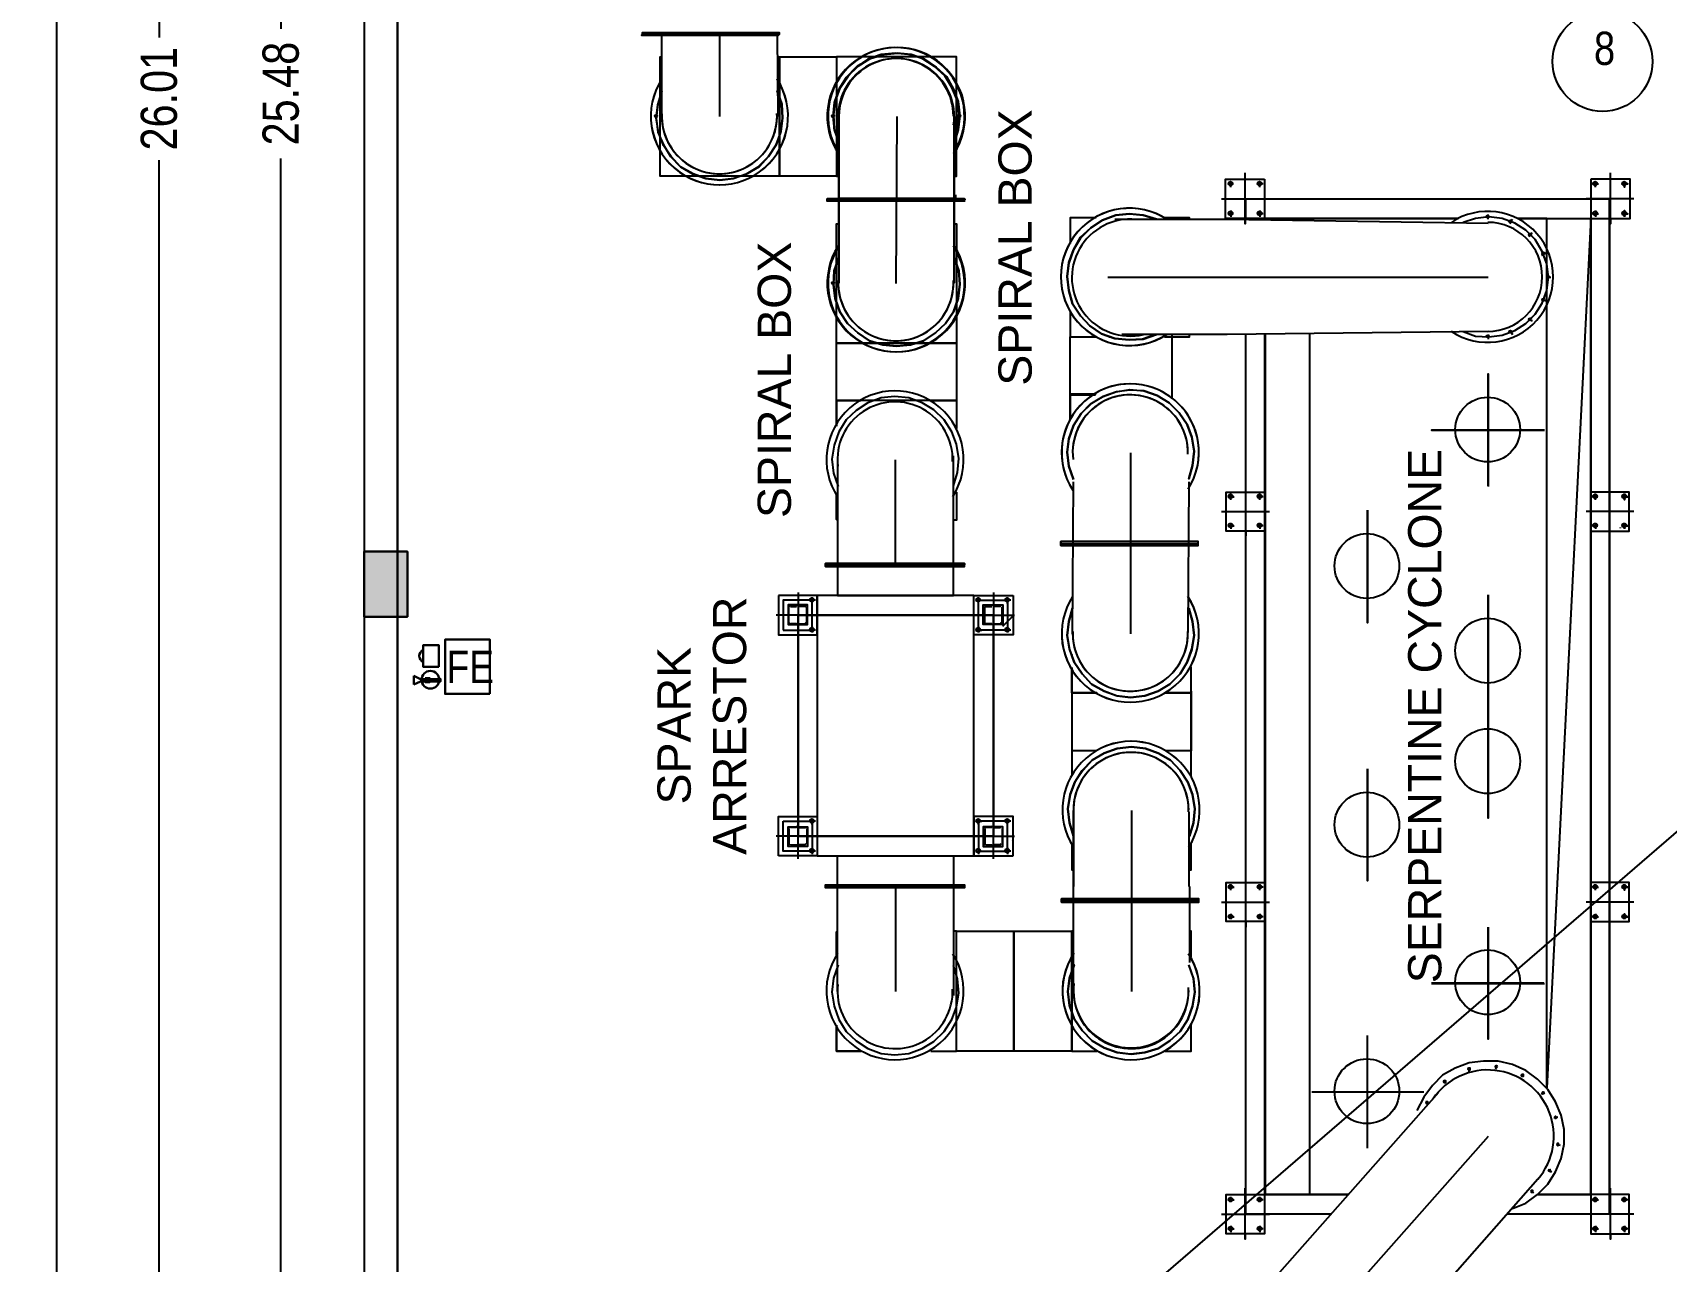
# Model space of a CAD drawing. Header units: metres. Extents: x -488 to 4759, y 38 to 2071.
# Drawn here: x 1116.38 to 1127.67, y 159.26 to 167.75 of the extents above; entities that cross this region are included whole.
import ezdxf
from ezdxf.lldxf.tags import DXFTag

# ---------------------------------------------------------------- set-up
doc = ezdxf.new("R2010")
doc.units = ezdxf.units.M
doc.header["$MEASUREMENT"] = 0
doc.layers.add('0 @ 1', color=7, linetype='Continuous')
for name, color, linetype, plot in [('BLK_1_COVERED_AREA', 44, 'Continuous', False), ('BLK_1_FLR_0_BLT_UP_AREA', 1, 'Continuous', False), ('BLK_1_FLR_0_BLT_UP_AREA_DEDUCT', 1, 'Continuous', False), ('WORKSHOP_AREA', 1, 'Continuous', False)]:
    doc.layers.add(name, color=color, linetype=linetype, plot=plot)
doc.styles.add('ARIAL', font='arial.ttf', dxfattribs={"height": 0.8})
doc.styles.add('Arial narrow', font='ARIALN.TTF', dxfattribs={"height": 0.6})
doc.styles.add('CODE', font='swissc.ttf', dxfattribs={"height": 0.25})
doc.styles.add('SH', font='swissc.ttf', dxfattribs={"height": 10})
tags = doc.linetypes.add('00$1$HIDDEN', pattern=[0.375, 0.25, -0.125]).pattern_tags.tags
tags[6:7] = [DXFTag(74, 4), DXFTag(75, 0), DXFTag(340, '0'), DXFTag(46, 1.0), DXFTag(50, 0.0), DXFTag(44, 0.0), DXFTag(45, 0.0)]
tags[4:5] = [DXFTag(74, 4), DXFTag(75, 0), DXFTag(340, '0'), DXFTag(46, 1.0), DXFTag(50, 0.0), DXFTag(44, 0.0), DXFTag(45, 0.0)]
doc.dimstyles.new('OUTER', dxfattribs={"dimscale": 0, "dimtxt": 0.3, "dimasz": 0.18, "dimexe": 0.18, "dimexo": 0.0625, "dimgap": 0.09, "dimtad": 0, "dimzin": 0, "dimdsep": 46, "dimtxsty": 'CODE', "dimcen": 0.09, "dimse1": 1, "dimse2": 1, "dimclrd": 8, "dimclrt": 1, "dimadec": 0, "dimazin": 0, "dimtfac": 1, "dimtofl": 0, "dimtmove": 0, "dimatfit": 3, "dimfxl": 0, "dimtolj": 1, "dimtzin": 0, "dimarcsym": 0})

# ---------------------------------------------------------------- blocks, each defined once
blk = doc.blocks.new('_ArchTick')
at = {"const_width": 0.15}
blk.add_lwpolyline([(-0.5, -0.5), (0.5, 0.5)], dxfattribs=at)
blk = doc.blocks.new('*D95')
at = {"color": 0, "lineweight": -2}
for p, q in [((1118.092, 180.072), (1118.092, 167.779)), ((1118.092, 154.592), (1118.092, 166.884))]:
    blk.add_line(p, q, dxfattribs=at)
at = {"layer": 'Defpoints', "color": 0, "lineweight": -2}
for p in [(1119.231, 180.072), (1118.092, 154.592), (1119.202, 154.592)]:
    blk.add_point(p, dxfattribs=at)
at = {"color": 0, "lineweight": -2, "xscale": 0.2, "yscale": 0.2, "zscale": 0.2}
for p, rotation in [((1118.092, 180.072), 90), ((1118.092, 154.592), 270)]:
    blk.add_blockref('_ArchTick', p, dxfattribs=dict(at, rotation=rotation))
at = {"color": 0, "lineweight": -2, "insert": (1118.092, 167.332), "char_height": 0.25, "attachment_point": 5, "rotation": 90, "style": 'CODE'}
blk.add_mtext('\\A1;25.48', dxfattribs=at)
blk = doc.blocks.new('*D76')
at = {"color": 0, "lineweight": -2}
for p, q in [((1117.25, 180.302), (1117.25, 167.721)), ((1117.25, 154.292), (1117.25, 166.872))]:
    blk.add_line(p, q, dxfattribs=at)
at = {"layer": 'Defpoints', "color": 0, "lineweight": -2}
for p in [(1117.25, 180.302), (1118.667, 180.302), (1118.667, 154.292)]:
    blk.add_point(p, dxfattribs=at)
at = {"color": 0, "lineweight": -2, "xscale": 0.2, "yscale": 0.2, "zscale": 0.2}
for p, rotation in [((1117.25, 180.302), 90), ((1117.25, 154.292), 270)]:
    blk.add_blockref('_ArchTick', p, dxfattribs=dict(at, rotation=rotation))
at = {"color": 0, "lineweight": -2, "insert": (1117.25, 167.297), "char_height": 0.25, "attachment_point": 5, "rotation": 90, "style": 'CODE'}
blk.add_mtext('\\A1;26.01', dxfattribs=at)
blk = doc.blocks.new('*D77')
at = {"color": 0, "lineweight": -2}
for p, q in [((1116.54, 180.302), (1116.54, 149.301)), ((1116.54, 117.402), (1116.54, 148.402))]:
    blk.add_line(p, q, dxfattribs=at)
at = {"layer": 'Defpoints', "color": 0, "lineweight": -2}
for p in [(1116.54, 180.302), (1118.669, 180.302), (1118.669, 117.402)]:
    blk.add_point(p, dxfattribs=at)
at = {"color": 0, "lineweight": -2, "xscale": 0.2, "yscale": 0.2, "zscale": 0.2}
for p, rotation in [((1116.54, 180.302), 90), ((1116.54, 117.402), 270)]:
    blk.add_blockref('_ArchTick', p, dxfattribs=dict(at, rotation=rotation))
at = {"color": 0, "lineweight": -2, "insert": (1116.54, 148.852), "char_height": 0.25, "attachment_point": 5, "rotation": 90, "style": 'CODE'}
blk.add_mtext('\\A1;{\\fSwis721 Cn BT|b1|i0|c0|p34;62.90}', dxfattribs=at)
blk = doc.blocks.new('FDGDFG')
at = {"color": 0, "lineweight": 30}
for p, q in [((15762.51, 2224.136), (15762.465, 2224.158)), ((15762.51, 2224.12), (15762.465, 2224.098)), ((15762.573, 2224.136), (15762.51, 2224.136)), ((15762.573, 2224.12), (15762.51, 2224.12))]:
    blk.add_line(p, q, dxfattribs=at)
at = {"color": 0, "lineweight": 30, "ltscale": 0.1}
blk.add_line((15762.465, 2224.158), (15762.465, 2224.098), dxfattribs=at)
blk.add_lwpolyline([(15762.99, 2224.034), (15762.99, 2224.409), (15762.68, 2224.409), (15762.68, 2224.034)], close=True, dxfattribs=at)
at = {"color": 0, "lineweight": 30}
for points in [[(15762.638, 2224.221), (15762.638, 2224.37), (15762.528, 2224.37), (15762.528, 2224.221)], [(15762.543, 2224.143), (15762.543, 2224.114), (15762.573, 2224.114), (15762.573, 2224.143)], [(15762.573, 2224.136), (15762.573, 2224.12), (15762.649, 2224.12), (15762.649, 2224.136)]]:
    blk.add_lwpolyline(points, close=True, dxfattribs=at)
blk.add_circle((15762.579, 2224.131), 0.0611, dxfattribs=at)
blk.add_arc((15762.547, 2224.296), 0.0446, 114.8747, 245.1253, dxfattribs=at)
at = {"color": 0, "lineweight": 30, "style": 'SH'}
blk.add_text('FE', height=0.2239, dxfattribs=at).set_placement((15762.69, 2224.108))

msp = doc.modelspace()

# ---------------------------------------------------------------- hatches: boundary and pattern name
at = {"lineweight": 30}
h = msp.add_hatch(color=256, dxfattribs=at)
h.dxf.hatch_style = 1
h.paths.add_polyline_path([(1118.66717, 164.16496), (1118.66717, 163.71496), (1118.96717, 163.71496), (1118.96717, 164.16496)])

# ---------------------------------------------------------------- linework, layer by layer
for p, q in [((1118.66717, 180.30157), (1118.66717, 153.11157)), ((1118.89717, 153.11157), (1118.89717, 180.07157)), ((1126.0956, 160.42413), (1124.70257, 158.84997)), ((1126.43799, 160.12114), (1125.00112, 158.49744)), ((1126.78238, 159.82626), (1125.3435, 158.19445))]:
    msp.add_line(p, q)
at = {"linetype": '00$1$HIDDEN', "lineweight": -2, "ltscale": 2}
msp.add_line((1118.89717, 154.59157), (1133.27285, 167.00118), dxfattribs=at)
at = {"lineweight": -2}
msp.add_lwpolyline([(1192.31717, 180.30156), (1118.66717, 180.30156), (1118.66717, 117.40157), (1192.31717, 117.40157)], close=True, dxfattribs=at)
for points in [[(1120.58442, 167.74256), (1121.53303, 167.74256), (1121.53303, 167.73714), (1120.58442, 167.73714), (1121.53303, 167.73714)], [(1120.58984, 167.74256), (1121.53845, 167.74256), (1121.53845, 167.7534), (1120.58984, 167.7534), (1120.58984, 167.74256)], [(1120.64947, 167.74798), (1120.64947, 167.7534)], [(1120.72536, 167.17339), (1120.72536, 167.74256), (1121.52219, 167.74256), (1121.52761, 167.17339)], [(1121.12106, 167.74798), (1120.83377, 167.74798)], [(1121.12648, 167.17339), (1121.12648, 167.73714)], [(1122.74726, 166.99993), (1122.77436, 167.09208), (1122.77978, 167.18965), (1122.76894, 167.2818), (1122.73099, 167.37396), (1122.68221, 167.45526), (1122.61174, 167.52031), (1122.52501, 167.57452), (1122.43286, 167.60162), (1122.34071, 167.61246), (1122.24314, 167.60162), (1122.15099, 167.5691), (1122.06968, 167.51489), (1121.99921, 167.44442), (1121.95042, 167.36311), (1121.9179, 167.27096), (1121.90706, 167.17339), (1121.9179, 167.08124), (1121.95042, 166.98909)], [(1121.95042, 166.99993), (1121.9179, 167.09208), (1121.91248, 167.18965), (1121.92332, 167.2818), (1121.96126, 167.37396), (1122.01547, 167.45526), (1122.08052, 167.52573), (1122.16725, 167.57452), (1122.2594, 167.60162), (1122.35697, 167.61246), (1122.44912, 167.60162), (1122.54127, 167.5691), (1122.62258, 167.51489), (1122.69305, 167.44984), (1122.74184, 167.36311), (1122.77436, 167.27638), (1122.7852, 167.17881), (1122.77436, 167.08124), (1122.74726, 166.98909), (1122.77436, 167.08124), (1122.7852, 167.17881), (1122.77436, 167.27096), (1122.74184, 167.36311), (1122.69305, 167.44442), (1122.62258, 167.51489), (1122.54127, 167.5691), (1122.44912, 167.60162), (1122.35155, 167.61246), (1122.25398, 167.60162), (1122.16183, 167.5691), (1122.08052, 167.52031), (1122.01005, 167.44984), (1121.95584, 167.36853), (1121.92332, 167.2818), (1121.91248, 167.18423), (1121.9179, 167.08666), (1121.95042, 166.99451)], [(1121.52219, 167.58536), (1121.53845, 167.58536), (1121.53845, 166.76142), (1120.71452, 166.76142), (1120.71452, 167.58536), (1120.72536, 167.58536)], [(1121.53845, 166.76142), (1121.53845, 167.58536), (1121.93416, 167.58536), (1121.93416, 166.76142), (1121.53845, 166.76142)], [(1122.74726, 166.76142), (1122.76352, 166.76142), (1122.76352, 167.58536), (1121.93416, 167.58536), (1121.93416, 166.76142), (1121.95042, 166.76142)], [(1120.72536, 167.35227), (1120.69825, 167.26012), (1120.68741, 167.16255), (1120.69825, 167.06498), (1120.7362, 166.97825), (1120.78498, 166.89694), (1120.85545, 166.82647), (1120.93676, 166.77768), (1121.02891, 166.74516), (1121.12648, 166.73432), (1121.21864, 166.74516), (1121.31079, 166.77768), (1121.3921, 166.82647), (1121.46256, 166.89694), (1121.51677, 166.97825), (1121.54929, 167.06498), (1121.56014, 167.16255), (1121.55472, 167.26012), (1121.52219, 167.35227), (1121.55472, 167.26012), (1121.56014, 167.16255), (1121.54929, 167.0704), (1121.51677, 166.97825), (1121.46256, 166.89694), (1121.39752, 166.82647), (1121.31621, 166.77768), (1121.22406, 166.74516), (1121.12648, 166.73432), (1121.02891, 166.74516), (1120.94218, 166.77768), (1120.85545, 166.82647), (1120.7904, 166.89694), (1120.7362, 166.97283), (1120.70367, 167.06498), (1120.68741, 167.16255), (1120.69825, 167.2547), (1120.72536, 167.34685)], [(1121.945, 166.60964), (1122.74726, 166.60964), (1122.74726, 167.17339), (1122.74726, 166.02422), (1122.74726, 166.58796), (1121.95042, 166.58796), (1121.95042, 166.02422)], [(1121.95042, 166.0188), (1121.95042, 167.17881)], [(1121.95042, 167.17339), (1121.95042, 166.60964), (1121.95042, 166.63133)], [(1122.34613, 166.0188), (1122.35155, 167.17339)], [(1122.74726, 166.79937), (1122.74726, 166.5988), (1121.95042, 166.5988), (1121.95042, 166.79937)], [(1124.89321, 166.73974), (1124.89321, 166.46871), (1124.62218, 166.46871), (1124.62218, 166.73974), (1124.89321, 166.73974)], [(1124.63844, 166.70722), (1124.67638, 166.70722)], [(1124.66012, 166.68553), (1124.66012, 166.72348)], [(1124.75769, 166.46871), (1124.75769, 166.43076), (1124.75769, 166.78311)], [(1124.88237, 166.70722), (1124.839, 166.70722)], [(1124.86068, 166.68553), (1124.86068, 166.72348)], [(1127.14819, 166.73974), (1127.14819, 166.46871), (1127.41923, 166.46871), (1127.41923, 166.73974), (1127.14819, 166.73974)], [(1127.15904, 166.70722), (1127.2024, 166.70722)], [(1127.18072, 166.68553), (1127.18072, 166.72348)], [(1127.28371, 166.46871), (1127.28371, 166.43076), (1127.28371, 166.78311)], [(1122.81772, 166.60422), (1121.86911, 166.60422)], [(1121.86911, 166.5988), (1122.82315, 166.5988), (1121.86911, 166.5988), (1121.86911, 166.60422), (1122.82315, 166.60422)], [(1122.82315, 166.58796), (1121.86911, 166.58796), (1121.86911, 166.5988), (1122.82315, 166.5988)], [(1121.87453, 166.59338), (1121.87453, 166.5988)], [(1121.95042, 166.60964), (1122.7581, 166.60964), (1122.7581, 166.63133)], [(1121.95042, 166.60422), (1122.75268, 166.60422)], [(1124.59507, 166.60422), (1124.92573, 166.60422)], [(1124.76311, 166.46329), (1124.76311, 166.60422), (1127.27829, 166.60422), (1127.27829, 159.5845), (1126.5692, 159.5845)], [(1127.44633, 166.60422), (1127.11567, 166.60422)], [(1127.27829, 159.5845), (1127.27829, 166.60422)], [(1124.14036, 165.66645), (1124.04821, 165.63393), (1123.95606, 165.62851), (1123.85849, 165.63935), (1123.76634, 165.67187), (1123.68503, 165.72608), (1123.61998, 165.79655), (1123.56577, 165.87786), (1123.53867, 165.97001), (1123.52783, 166.06758), (1123.53867, 166.16515), (1123.57119, 166.25188), (1123.61998, 166.33861), (1123.69045, 166.40366), (1123.77176, 166.45787), (1123.86391, 166.49039), (1123.96148, 166.50123), (1124.05363, 166.49039), (1124.14578, 166.46329), (1124.05363, 166.49039), (1123.95606, 166.50123), (1123.86391, 166.49039), (1123.77176, 166.45787), (1123.69045, 166.40366), (1123.61998, 166.33319), (1123.57119, 166.25188), (1123.53867, 166.15973), (1123.52783, 166.06758), (1123.53867, 165.97001), (1123.56577, 165.87786), (1123.61998, 165.79655), (1123.68503, 165.72608), (1123.76634, 165.67187), (1123.85849, 165.63935), (1123.95606, 165.62851), (1124.05363, 165.63393), (1124.14578, 165.66645)], [(1124.63844, 166.50123), (1124.67638, 166.50123)], [(1124.66012, 166.52291), (1124.66012, 166.47955)], [(1124.88237, 166.50123), (1124.839, 166.50123)], [(1124.86068, 166.52291), (1124.86068, 166.47955)], [(1126.26463, 165.68814), (1126.35136, 165.65561), (1126.44351, 165.65019), (1126.53566, 165.66103), (1126.62239, 165.69356), (1126.69828, 165.74234), (1126.76333, 165.80739), (1126.81211, 165.88328), (1126.84464, 165.97001), (1126.85548, 166.06216), (1126.84464, 166.15431), (1126.81211, 166.24104), (1126.76333, 166.32235), (1126.69828, 166.3874), (1126.62239, 166.43618), (1126.53566, 166.46871), (1126.44351, 166.47955), (1126.35136, 166.46871), (1126.26463, 166.44161)], [(1126.43809, 166.46329), (1126.43809, 166.49581)], [(1127.15904, 166.50123), (1127.2024, 166.50123)], [(1127.18072, 166.52291), (1127.18072, 166.47955)], [(1122.74726, 166.43076), (1122.76352, 166.43076), (1122.76352, 165.60683), (1121.93416, 165.60683), (1121.93416, 166.43076), (1121.95042, 166.43076)], [(1123.72839, 166.47413), (1123.54951, 166.47413), (1123.54951, 166.29525)], [(1123.85787, 166.46329), (1124.63302, 166.46329), (1126.43809, 166.43618)], [(1124.37345, 166.46329), (1124.37345, 166.47413), (1124.19999, 166.47413)], [(1124.89863, 166.45787), (1124.89863, 166.46871), (1126.23211, 166.46871), (1124.89321, 166.46871), (1124.89321, 166.45787)], [(1126.23211, 166.46871), (1125.20218, 166.46871), (1125.20218, 166.45787)], [(1126.58987, 166.43076), (1126.60613, 166.46329)], [(1126.71996, 166.34403), (1126.74165, 166.37114)], [(1126.80669, 166.21394), (1126.83922, 166.2302)], [(1123.80908, 166.06216), (1126.43809, 166.06216)], [(1126.83922, 166.06216), (1126.87174, 166.06216)], [(1123.54951, 165.82907), (1123.54951, 165.65019), (1123.72839, 165.65019)], [(1126.80669, 165.91038), (1126.83922, 165.89954)], [(1126.43809, 165.68814), (1124.63302, 165.66645), (1123.90665, 165.66645)], [(1126.58987, 165.69356), (1126.60613, 165.66645)], [(1126.71996, 165.78029), (1126.74165, 165.7586)], [(1122.76352, 165.21112), (1121.93416, 165.21112), (1121.93416, 165.60683), (1122.76352, 165.60683), (1122.76352, 165.21112)], [(1123.54951, 165.24906), (1123.54951, 165.65019)], [(1123.81512, 165.65019), (1123.82054, 165.65019)], [(1124.19999, 165.65019), (1124.37345, 165.65019), (1124.37345, 165.66645)], [(1124.25419, 165.22196), (1124.25419, 165.66645)], [(1125.35258, 159.5845), (1124.76311, 159.5845), (1124.76311, 165.66645)], [(1124.89321, 165.66645), (1124.89321, 159.72001), (1125.4725, 159.72001), (1124.89863, 159.72001), (1124.89863, 165.66645)], [(1125.20218, 165.67187), (1125.20218, 159.72001), (1125.21845, 159.72001)], [(1126.43809, 165.66645), (1126.43809, 165.63393)], [(1126.43809, 164.62027), (1126.43809, 165.39542), (1126.43809, 164.61485)], [(1122.74184, 164.62027), (1122.76894, 164.71242), (1122.77978, 164.80999), (1122.76352, 164.90756), (1122.73099, 164.99429), (1122.67679, 165.0756), (1122.60632, 165.14607), (1122.52501, 165.19486), (1122.43286, 165.22738), (1122.33529, 165.23822), (1122.24314, 165.22738), (1122.15099, 165.19486), (1122.06968, 165.14065), (1121.99921, 165.0756), (1121.95042, 164.99429), (1121.9179, 164.90214), (1121.90164, 164.80457), (1121.91248, 164.707), (1121.945, 164.61485)], [(1123.72839, 165.25448), (1123.54951, 165.25448), (1123.54951, 165.0756), (1123.54951, 165.24906), (1123.72297, 165.24906)], [(1121.93416, 165.03224), (1121.93416, 165.21112), (1122.1022, 165.21112), (1121.93416, 165.21112), (1121.93416, 165.03224)], [(1122.58464, 165.21112), (1122.76352, 165.21112), (1122.76352, 165.01598)], [(1121.93958, 164.79915), (1121.93958, 164.07279), (1122.74184, 164.07279), (1122.74184, 164.82625)], [(1122.34071, 164.07279), (1122.34071, 164.79915)], [(1123.9669, 164.84794), (1123.9669, 163.59577)], [(1122.76352, 164.5769), (1122.76352, 164.38176), (1122.74184, 164.38176)], [(1123.56577, 163.59577), (1123.57119, 164.64737)], [(1124.36803, 164.64737), (1124.36261, 163.60661)], [(1124.89321, 164.5769), (1124.89321, 164.30587), (1124.6276, 164.30587), (1124.6276, 164.5769), (1124.89321, 164.5769)], [(1124.66012, 164.5227), (1124.66012, 164.56606)], [(1124.76311, 164.30587), (1124.76311, 164.27335), (1124.76311, 164.62027)], [(1124.86068, 164.5227), (1124.86068, 164.56606)], [(1127.14819, 164.5769), (1127.14819, 164.30587), (1127.41381, 164.30587), (1127.41381, 164.5769), (1127.14819, 164.5769)], [(1127.18072, 164.5227), (1127.18072, 164.56606)], [(1127.27829, 164.30587), (1127.27829, 164.27335), (1127.27829, 164.62027)], [(1124.63844, 164.54438), (1124.6818, 164.54438)], [(1124.88237, 164.54438), (1124.84442, 164.54438)], [(1127.15904, 164.54438), (1127.19698, 164.54438)], [(1124.59507, 164.44139), (1124.92573, 164.44139)], [(1124.63844, 164.34382), (1124.6818, 164.34382)], [(1124.66012, 164.36008), (1124.66012, 164.32213)], [(1124.88237, 164.34382), (1124.84442, 164.34382)], [(1124.86068, 164.36008), (1124.86068, 164.32213)], [(1127.44633, 164.44139), (1127.11567, 164.44139)], [(1127.15904, 164.34382), (1127.19698, 164.34382)], [(1127.18072, 164.36008), (1127.18072, 164.32213)], [(1127.35418, 164.32756), (1127.35418, 164.33298)], [(1123.48446, 164.2083), (1124.43308, 164.2083), (1124.43308, 164.2354), (1123.48446, 164.2354), (1123.48446, 164.2083), (1123.48446, 164.21914), (1124.43308, 164.21914), (1123.48446, 164.21914), (1123.48446, 164.2354), (1123.48446, 164.2083), (1124.43308, 164.2083), (1124.43308, 164.2354), (1123.48446, 164.2354)], [(1121.85827, 164.06194), (1122.80688, 164.06194), (1122.80688, 164.08363), (1121.85827, 164.08363), (1121.85827, 164.06194), (1121.85827, 164.07279), (1122.80688, 164.07279), (1121.85827, 164.07279), (1121.85827, 164.08363), (1121.85827, 164.06194), (1122.80688, 164.06194), (1122.80688, 164.08363), (1121.85827, 164.08363)], [(1122.81772, 164.08363), (1121.86369, 164.08363), (1121.86369, 164.06194), (1122.81772, 164.06194), (1122.81772, 164.08363), (1122.81772, 164.07279), (1121.86369, 164.07279)], [(1122.74184, 164.07279), (1121.93958, 164.07279)], [(1122.74184, 163.87222), (1122.74184, 164.07279), (1121.93958, 164.07279), (1121.93958, 163.87222)], [(1121.93958, 164.06194), (1121.93958, 163.86138), (1122.74184, 163.86138), (1122.74184, 164.06194)], [(1121.66855, 163.88306), (1121.66855, 163.55782)], [(1123.01829, 163.88306), (1123.01829, 163.55782)], [(1121.53303, 163.86138), (1121.53303, 163.59035), (1121.79864, 163.59035), (1121.79864, 163.86138), (1121.53303, 163.86138)], [(1121.56556, 163.62287), (1121.76612, 163.62287), (1121.76612, 163.82886), (1121.56556, 163.82886), (1121.56556, 163.62287)], [(1121.61163, 163.79091), (1121.6035, 163.78278)], [(1121.6035, 163.67166), (1121.6035, 163.78007)], [(1121.61434, 163.78549), (1121.65771, 163.78549)], [(1121.65607, 163.79099), (1121.66305, 163.79797)], [(1121.6632, 163.79797), (1121.67018, 163.79099)], [(1121.71733, 163.78549), (1121.67397, 163.78549)], [(1121.72276, 163.78278), (1121.71462, 163.79091)], [(1121.72818, 163.67166), (1121.72818, 163.78007)], [(1121.7878, 163.82886), (1121.74986, 163.82886)], [(1121.76612, 163.80717), (1121.76612, 163.85054)], [(1122.88277, 162.06173), (1122.88277, 163.86138), (1121.79864, 163.86138), (1121.79864, 162.06173), (1122.88277, 162.06173)], [(1123.1538, 163.86138), (1123.1538, 163.59035), (1122.88277, 163.59035), (1122.88277, 163.86138), (1123.1538, 163.86138)], [(1122.89361, 163.82886), (1122.93698, 163.82886)], [(1122.9153, 163.80717), (1122.9153, 163.85054)], [(1123.11586, 163.62287), (1122.9153, 163.62287), (1122.9153, 163.82886), (1123.11586, 163.82886), (1123.11586, 163.62287)], [(1122.96137, 163.79091), (1122.95324, 163.78278)], [(1122.95866, 163.67166), (1122.95866, 163.78007)], [(1122.96408, 163.78549), (1123.00745, 163.78549)], [(1123.00581, 163.79099), (1123.01279, 163.79797)], [(1123.01294, 163.79797), (1123.01992, 163.79099)], [(1123.06707, 163.78549), (1123.02371, 163.78549)], [(1123.07249, 163.78278), (1123.06436, 163.79091)], [(1123.07792, 163.67166), (1123.07792, 163.78007)], [(1123.13754, 163.82886), (1123.0996, 163.82886)], [(1123.11586, 163.80717), (1123.11586, 163.85054)], [(1121.82033, 163.72586), (1121.51677, 163.72586)], [(1121.6035, 163.67437), (1121.61163, 163.66624)], [(1121.65771, 163.66624), (1121.61434, 163.66624)], [(1121.66305, 163.65919), (1121.65607, 163.66616)], [(1121.67018, 163.66616), (1121.6632, 163.65918)], [(1121.66855, 163.72586), (1121.66855, 162.19724), (1123.01829, 162.19724), (1123.01829, 163.72586), (1121.66855, 163.72586), (1123.01829, 163.72586), (1123.01829, 162.19724), (1121.66855, 162.19724), (1121.66855, 163.72586)], [(1121.67397, 163.66624), (1121.71733, 163.66624)], [(1121.71462, 163.66624), (1121.72276, 163.67437)], [(1122.86109, 163.72586), (1123.16465, 163.72586)], [(1122.95324, 163.67437), (1122.96137, 163.66624)], [(1123.00745, 163.66624), (1122.96408, 163.66624)], [(1123.01279, 163.65919), (1123.00581, 163.66616)], [(1123.01992, 163.66616), (1123.01294, 163.65918)], [(1123.02371, 163.66624), (1123.06707, 163.66624)], [(1123.06436, 163.66624), (1123.07249, 163.67437)], [(1123.08334, 163.64998), (1123.15922, 163.72586)], [(1121.7878, 163.62287), (1121.74986, 163.62287)], [(1121.76612, 163.64455), (1121.76612, 163.60661)], [(1122.89361, 163.62287), (1122.93698, 163.62287)], [(1122.9153, 163.64455), (1122.9153, 163.60661)], [(1123.13754, 163.62287), (1123.0996, 163.62287)], [(1123.11586, 163.64455), (1123.11586, 163.60661)], [(1124.38429, 163.18922), (1124.38429, 162.78809), (1124.38429, 163.3681)], [(1123.56035, 163.18922), (1123.56035, 162.78809)], [(1123.73381, 162.78809), (1123.56035, 162.78809), (1123.56035, 162.61463)], [(1124.38429, 162.60921), (1124.38429, 162.78809), (1124.20541, 162.78809)], [(1121.53303, 162.06173), (1121.53303, 162.33276), (1121.79864, 162.33276), (1121.79864, 162.06173), (1121.53303, 162.06173)], [(1121.56556, 162.30024), (1121.76612, 162.30024), (1121.76612, 162.09425), (1121.56556, 162.09425), (1121.56556, 162.30024)], [(1121.66855, 162.04005), (1121.66855, 162.36528)], [(1121.7878, 162.30024), (1121.74986, 162.30024)], [(1121.76612, 162.27855), (1121.76612, 162.3165)], [(1123.1538, 162.06173), (1123.1538, 162.33276), (1122.88277, 162.33276), (1122.88277, 162.06173), (1123.1538, 162.06173)], [(1122.89361, 162.30024), (1122.93698, 162.30024)], [(1122.9153, 162.27855), (1122.9153, 162.3165)], [(1123.11586, 162.30024), (1122.9153, 162.30024), (1122.9153, 162.09425), (1123.11586, 162.09425), (1123.11586, 162.30024)], [(1123.01829, 162.04005), (1123.01829, 162.36528)], [(1123.13754, 162.30024), (1123.0996, 162.30024)], [(1123.11586, 162.27855), (1123.11586, 162.3165)], [(1123.57119, 162.36528), (1123.57119, 161.85032), (1123.57119, 162.37612)], [(1123.97232, 162.37612), (1123.97232, 161.12396)], [(1124.36803, 162.36528), (1124.36803, 161.85032)], [(1121.82033, 162.19724), (1121.51677, 162.19724)], [(1121.61163, 162.26229), (1121.6035, 162.25416)], [(1121.6035, 162.25145), (1121.6035, 162.14304)], [(1121.65771, 162.25687), (1121.61434, 162.25687)], [(1121.65607, 162.26237), (1121.66305, 162.26935)], [(1121.6632, 162.26935), (1121.67018, 162.26237)], [(1121.67397, 162.25687), (1121.71733, 162.25687)], [(1121.72276, 162.25416), (1121.71462, 162.26229)], [(1121.72818, 162.25145), (1121.72818, 162.14304)], [(1122.86109, 162.19724), (1123.16465, 162.19724)], [(1122.96137, 162.26229), (1122.95324, 162.25416)], [(1122.95866, 162.25145), (1122.95866, 162.14304)], [(1123.00745, 162.25687), (1122.96408, 162.25687)], [(1123.00581, 162.26237), (1123.01279, 162.26935)], [(1123.01294, 162.26935), (1123.01992, 162.26237)], [(1123.02371, 162.25687), (1123.06707, 162.25687)], [(1123.07249, 162.25416), (1123.06436, 162.26229)], [(1123.07792, 162.25145), (1123.07792, 162.14304)], [(1121.6035, 162.14575), (1121.61163, 162.13762)], [(1121.61434, 162.13762), (1121.65771, 162.13762)], [(1121.66305, 162.13057), (1121.65607, 162.13754)], [(1121.67018, 162.13754), (1121.6632, 162.13056)], [(1121.71733, 162.13762), (1121.67397, 162.13762)], [(1121.71462, 162.13762), (1121.72276, 162.14575)], [(1121.7878, 162.09425), (1121.74986, 162.09425)], [(1121.76612, 162.11593), (1121.76612, 162.07257)], [(1122.89361, 162.09425), (1122.93698, 162.09425)], [(1122.9153, 162.11593), (1122.9153, 162.07257)], [(1122.95324, 162.14575), (1122.96137, 162.13762)], [(1122.96408, 162.13762), (1123.00745, 162.13762)], [(1123.01279, 162.13057), (1123.00581, 162.13754)], [(1123.01992, 162.13754), (1123.01294, 162.13056)], [(1123.06707, 162.13762), (1123.02371, 162.13762)], [(1123.06436, 162.13762), (1123.07249, 162.14575)], [(1123.07792, 162.14846), (1123.07792, 162.14846)], [(1123.13754, 162.09425), (1123.0996, 162.09425)], [(1123.11586, 162.11593), (1123.11586, 162.07257)], [(1123.14296, 162.16472), (1123.14296, 162.16472)], [(1123.56035, 162.14304), (1123.56035, 161.96416), (1123.57119, 161.96416)], [(1124.36803, 161.96416), (1124.38429, 161.96416), (1124.38429, 162.14304)], [(1121.93958, 161.86116), (1121.93958, 162.06173)], [(1122.74184, 162.05089), (1122.74184, 161.85032), (1121.93958, 161.85032), (1121.93958, 162.05089)], [(1122.74184, 162.06173), (1122.74184, 161.86116)], [(1121.85827, 161.86116), (1122.80688, 161.86116), (1122.80688, 161.83948), (1121.85827, 161.83948), (1121.85827, 161.86116), (1121.85827, 161.85032), (1122.80688, 161.85032), (1121.85827, 161.85032), (1121.85827, 161.83948), (1121.85827, 161.86116), (1122.80688, 161.86116), (1122.80688, 161.83948), (1121.85827, 161.83948)], [(1122.81772, 161.83948), (1121.86369, 161.83948), (1121.86369, 161.86116), (1122.81772, 161.86116), (1122.81772, 161.83948), (1122.81772, 161.85032), (1121.86369, 161.85032)], [(1122.74184, 161.85032), (1121.93958, 161.85032)], [(1121.93958, 161.12396), (1121.93958, 161.85032), (1122.74184, 161.85032), (1122.74184, 161.09685)], [(1122.34071, 161.85032), (1122.34071, 161.12396)], [(1123.57119, 161.12938), (1123.57119, 161.85032)], [(1124.37345, 161.85032), (1124.37345, 161.32452)], [(1124.89321, 161.87743), (1124.89321, 161.60639), (1124.6276, 161.60639), (1124.6276, 161.87743), (1124.89321, 161.87743)], [(1124.66012, 161.82322), (1124.66012, 161.86658)], [(1124.76311, 161.60639), (1124.76311, 161.56845), (1124.76311, 161.92079)], [(1124.86068, 161.82322), (1124.86068, 161.86658)], [(1127.14819, 161.87743), (1127.14819, 161.60639), (1127.41381, 161.60639), (1127.41381, 161.87743), (1127.14819, 161.87743)], [(1127.18072, 161.82322), (1127.18072, 161.86658)], [(1127.27829, 161.60639), (1127.27829, 161.56845), (1127.27829, 161.92079)], [(1123.48988, 161.74191), (1124.4385, 161.74191), (1124.4385, 161.76359), (1123.48988, 161.76359), (1123.48988, 161.74191), (1123.48988, 161.75275), (1124.4385, 161.75275), (1123.48988, 161.75275), (1123.48988, 161.76359), (1123.48988, 161.74191), (1124.4385, 161.74191), (1124.4385, 161.76359), (1123.48988, 161.76359)], [(1124.59507, 161.74191), (1124.92573, 161.74191)], [(1124.63844, 161.8449), (1124.6818, 161.8449)], [(1124.88237, 161.8449), (1124.839, 161.8449)], [(1127.44633, 161.74191), (1127.11567, 161.74191)], [(1127.15904, 161.8449), (1127.2024, 161.8449)], [(1124.63844, 161.63892), (1124.6818, 161.63892)], [(1124.66012, 161.6606), (1124.66012, 161.62266)], [(1124.88237, 161.63892), (1124.839, 161.63892)], [(1124.86068, 161.6606), (1124.86068, 161.62266)], [(1127.15904, 161.63892), (1127.2024, 161.63892)], [(1127.18072, 161.6606), (1127.18072, 161.62266)], [(1122.76352, 161.3462), (1122.76352, 161.54135), (1122.74184, 161.54135)], [(1123.15922, 161.54135), (1123.15922, 160.71199), (1122.76352, 160.71199), (1122.76352, 161.54135), (1123.15922, 161.54135)], [(1123.56035, 160.71199), (1123.56035, 161.54135), (1123.56035, 160.71199), (1123.15922, 160.71199), (1123.15922, 161.54135), (1123.56035, 161.54135)], [(1123.57119, 161.54135), (1123.56035, 161.54135), (1123.56035, 161.36247)], [(1124.38429, 161.36247), (1124.38429, 161.54135), (1124.37345, 161.54135)], [(1121.945, 161.30826), (1121.91248, 161.21611), (1121.90164, 161.11854), (1121.9179, 161.02096), (1121.95042, 160.92881), (1121.99921, 160.8475), (1122.06968, 160.78246), (1122.15099, 160.72825), (1122.24314, 160.69573), (1122.33529, 160.68489), (1122.43286, 160.69573), (1122.52501, 160.72825), (1122.60632, 160.77704), (1122.67679, 160.8475), (1122.73099, 160.92881), (1122.76352, 161.01554), (1122.77978, 161.11312), (1122.76894, 161.21069), (1122.74184, 161.30284)], [(1124.36803, 161.30284), (1124.40055, 161.21069), (1124.41139, 161.11854), (1124.39513, 161.02096), (1124.36261, 160.92881), (1124.3084, 160.8475), (1124.23793, 160.78246), (1124.15662, 160.72825), (1124.06447, 160.70115), (1123.9669, 160.69031), (1123.87475, 160.70115), (1123.7826, 160.73367), (1123.70129, 160.78246), (1123.63082, 160.85293), (1123.57661, 160.93423), (1123.54409, 161.02639), (1123.53325, 161.12396), (1123.54409, 161.21611), (1123.57661, 161.30826), (1123.54409, 161.21611), (1123.53325, 161.12396), (1123.54409, 161.02639), (1123.57661, 160.93423), (1123.63082, 160.85293), (1123.70129, 160.78246), (1123.7826, 160.73367), (1123.87475, 160.70115), (1123.97232, 160.69031), (1124.06447, 160.70115), (1124.15662, 160.72825), (1124.23793, 160.78246), (1124.3084, 160.8475), (1124.36261, 160.92881), (1124.39513, 161.02096), (1124.41139, 161.11854), (1124.40055, 161.21611), (1124.36803, 161.30826)], [(1126.0478, 161.18358), (1126.82296, 161.18358)], [(1126.0478, 161.17816), (1126.82838, 161.17816)], [(1121.93416, 160.89087), (1121.93416, 160.71199), (1122.1022, 160.71199), (1121.93416, 160.71199), (1121.93416, 160.89087)], [(1122.58464, 160.71199), (1122.76352, 160.71199), (1122.76352, 160.90713)], [(1123.56035, 160.89087), (1123.56035, 160.71199), (1123.73381, 160.71199)], [(1124.20541, 160.71199), (1124.38429, 160.71199), (1124.38429, 160.89087)], [(1125.60331, 160.03983), (1125.60331, 160.8204)], [(1126.60603, 159.62244), (1126.69818, 159.66038), (1126.77949, 159.72001), (1126.84996, 159.79048), (1126.90416, 159.87721), (1126.94211, 159.96936), (1126.96379, 160.06693), (1126.96379, 160.16992), (1126.94211, 160.2675), (1126.90416, 160.35965), (1126.84996, 160.44638), (1126.77949, 160.51685), (1126.69818, 160.57647), (1126.60603, 160.61984), (1126.50846, 160.64152), (1126.40547, 160.64152), (1126.30789, 160.63068), (1126.21032, 160.59273), (1126.12359, 160.54395), (1126.05312, 160.47348), (1125.9935, 160.39217), (1125.94471, 160.30002)], [(1126.50304, 160.60358), (1126.49762, 160.609), (1126.4922, 160.609), (1126.48677, 160.60358), (1126.4922, 160.59816), (1126.4922, 160.59273), (1126.49762, 160.59816), (1126.50304, 160.60358)], [(1126.4922, 160.58731), (1126.49762, 160.61442)], [(1126.14527, 160.48974), (1126.12901, 160.51142)], [(1126.14527, 160.50058), (1126.14527, 160.506), (1126.13985, 160.506), (1126.13443, 160.506), (1126.12901, 160.50058), (1126.13443, 160.49516), (1126.13985, 160.49516), (1126.14527, 160.49516), (1126.14527, 160.50058)], [(1126.14538, 160.48974), (1126.12911, 160.51142)], [(1126.14538, 160.50058), (1126.14538, 160.506), (1126.13995, 160.506), (1126.13453, 160.506), (1126.12911, 160.50058), (1126.13453, 160.49516), (1126.13995, 160.49516), (1126.14538, 160.49516), (1126.14538, 160.50058)], [(1126.31331, 160.58731), (1126.31331, 160.59273), (1126.30789, 160.59273), (1126.30247, 160.59273), (1126.29705, 160.58731), (1126.30247, 160.58189), (1126.30789, 160.58189), (1126.31331, 160.58189), (1126.31331, 160.58731)], [(1126.30789, 160.57105), (1126.30247, 160.59816)], [(1126.68192, 160.54395), (1126.68192, 160.54937), (1126.6765, 160.54937), (1126.67108, 160.54937), (1126.66566, 160.54395), (1126.67108, 160.53853), (1126.6765, 160.53853), (1126.68192, 160.53853), (1126.68192, 160.54395)], [(1126.67108, 160.53311), (1126.68192, 160.55479)], [(1125.21845, 160.43012), (1125.9936, 160.43012)], [(1126.80659, 160.41385), (1126.82828, 160.43012)], [(1126.82828, 160.42469), (1126.82285, 160.42469), (1126.81743, 160.43012), (1126.81201, 160.42469), (1126.81201, 160.41927), (1126.81743, 160.41385), (1126.82285, 160.41927), (1126.82828, 160.42469)], [(1126.02602, 160.34881), (1126.00434, 160.35965)], [(1126.02612, 160.34881), (1126.00444, 160.35965)], [(1126.0206, 160.35423), (1126.0206, 160.35965), (1126.01518, 160.35965), (1126.00976, 160.35965), (1126.00976, 160.35423), (1126.00976, 160.34881), (1126.01518, 160.34881), (1126.0206, 160.34881), (1126.0206, 160.35423)], [(1126.0207, 160.35423), (1126.0207, 160.35965), (1126.01528, 160.35965), (1126.00986, 160.35965), (1126.00986, 160.35423), (1126.00986, 160.34881), (1126.01528, 160.34881), (1126.0207, 160.34881), (1126.0207, 160.35423)], [(1126.89332, 160.25123), (1126.92043, 160.25665)], [(1126.91501, 160.25123), (1126.90958, 160.25665), (1126.90416, 160.26208), (1126.89874, 160.25665), (1126.89874, 160.25123), (1126.90416, 160.24581), (1126.90958, 160.25123), (1126.91501, 160.25123)], [(1126.90958, 160.06693), (1126.93669, 160.06151)], [(1126.92585, 160.06693), (1126.92585, 160.07235), (1126.92043, 160.07235), (1126.91501, 160.07235), (1126.91501, 160.06693), (1126.91501, 160.06151), (1126.92043, 160.05609), (1126.92585, 160.06151), (1126.92585, 160.06693)], [(1126.84996, 159.89347), (1126.87706, 159.87721)], [(1126.87164, 159.88263), (1126.86622, 159.88805), (1126.86622, 159.89347), (1126.8608, 159.88805), (1126.85538, 159.88263), (1126.8608, 159.88263), (1126.86622, 159.87721), (1126.86622, 159.88263), (1126.87164, 159.88263)], [(1124.89321, 159.72001), (1124.89321, 159.44898), (1124.6276, 159.44898), (1124.6276, 159.72001), (1124.89321, 159.72001)], [(1124.66012, 159.6658), (1124.66012, 159.70375)], [(1124.75769, 159.44898), (1124.75769, 159.41103), (1124.75769, 159.76338)], [(1124.86068, 159.6658), (1124.86068, 159.70375)], [(1126.7307, 159.75254), (1126.75239, 159.73085)], [(1126.74697, 159.74169), (1126.74697, 159.74711), (1126.74154, 159.74711), (1126.73612, 159.74711), (1126.73612, 159.74169), (1126.73612, 159.73627), (1126.74154, 159.73627), (1126.74697, 159.73627), (1126.74697, 159.74169)], [(1127.14819, 159.72001), (1127.14819, 159.44898), (1127.41381, 159.44898), (1127.41381, 159.72001), (1127.14819, 159.72001)], [(1127.18072, 159.6658), (1127.18072, 159.70375)], [(1127.28371, 159.44898), (1127.28371, 159.41103), (1127.28371, 159.76338)], [(1127.38128, 159.6658), (1127.38128, 159.70375)], [(1124.63844, 159.68207), (1124.6818, 159.68207)], [(1124.88237, 159.68207), (1124.839, 159.68207)], [(1127.15904, 159.68207), (1127.2024, 159.68207)], [(1127.40296, 159.68207), (1127.3596, 159.68207)], [(1124.59507, 159.5845), (1124.92573, 159.5845)], [(1124.63844, 159.4815), (1124.6818, 159.4815)], [(1124.66012, 159.50319), (1124.66012, 159.45982)], [(1124.88237, 159.4815), (1124.839, 159.4815)], [(1124.86068, 159.50319), (1124.86068, 159.45982)], [(1127.44633, 159.5845), (1127.11567, 159.5845)], [(1127.15904, 159.4815), (1127.2024, 159.4815)], [(1127.18072, 159.50319), (1127.18072, 159.45982)], [(1127.40296, 159.4815), (1127.3596, 159.4815)], [(1127.38128, 159.50319), (1127.38128, 159.45982)]]:
    msp.add_lwpolyline(points)
for points in [[(1127.36502, 166.70722), (1127.40296, 166.70722)], [(1127.38128, 166.72348), (1127.38128, 166.68553)], [(1127.36502, 166.50123), (1127.40296, 166.50123)], [(1127.38128, 166.47955), (1127.38128, 166.52291)], [(1126.84464, 160.45722), (1126.84464, 166.46871), (1126.64407, 166.46871), (1127.14819, 166.46871), (1127.14819, 159.72001), (1126.77949, 159.72001), (1127.14819, 159.72001), (1127.14819, 166.46871)], [(1122.74726, 166.19768), (1122.77978, 166.10553), (1122.7852, 166.01337), (1122.77436, 165.9158), (1122.74184, 165.82365), (1122.68763, 165.74234), (1122.61716, 165.67729), (1122.53585, 165.62309), (1122.4437, 165.59599), (1122.35155, 165.58514), (1122.25398, 165.59599), (1122.16183, 165.62309), (1122.08052, 165.67729), (1122.01005, 165.74234), (1121.95584, 165.82365), (1121.92332, 165.9158), (1121.91248, 166.00795), (1121.9179, 166.10553), (1121.95042, 166.19768), (1121.9179, 166.10553), (1121.91248, 166.01337), (1121.92332, 165.9158), (1121.95584, 165.82365), (1122.01005, 165.74234), (1122.08052, 165.67729), (1122.16183, 165.62309), (1122.25398, 165.59599), (1122.34613, 165.58514), (1122.4437, 165.59599), (1122.53585, 165.62309), (1122.61716, 165.67729), (1122.68763, 165.74234), (1122.74184, 165.82365), (1122.77436, 165.9158), (1122.7852, 166.01337), (1122.77978, 166.10553)], [(1123.57119, 164.66364), (1123.53867, 164.75579), (1123.52783, 164.85336), (1123.53867, 164.94551), (1123.57119, 165.03766), (1123.6254, 165.11897), (1123.69045, 165.18944), (1123.77718, 165.23822), (1123.86391, 165.27075), (1123.96148, 165.28701), (1124.05905, 165.27617), (1124.1512, 165.24364), (1124.23251, 165.19486), (1124.30298, 165.12439), (1124.35719, 165.04308), (1124.38971, 164.95635), (1124.40597, 164.85878), (1124.39513, 164.76121), (1124.36803, 164.66906), (1124.39513, 164.76121), (1124.40597, 164.85878), (1124.38971, 164.95635), (1124.35719, 165.04308), (1124.30298, 165.12439), (1124.23251, 165.19486), (1124.1512, 165.24364), (1124.05905, 165.27617), (1123.96148, 165.28159), (1123.86933, 165.27075), (1123.77718, 165.23822), (1123.69587, 165.18944), (1123.6254, 165.11897), (1123.57119, 165.03766), (1123.53867, 164.94551), (1123.52783, 164.85336), (1123.53867, 164.75579)], [(1126.82838, 165.00514), (1126.0478, 165.00514)], [(1121.93416, 164.56064), (1121.93416, 164.38718), (1121.93958, 164.38718), (1121.93416, 164.38718)], [(1127.38128, 164.56606), (1127.38128, 164.5227)], [(1125.60331, 164.45223), (1125.60331, 163.67166)], [(1127.3596, 164.54438), (1127.40296, 164.54438)], [(1127.3596, 164.34382), (1127.40296, 164.34382)], [(1127.38128, 164.32213), (1127.38128, 164.36008)], [(1124.35719, 164.21914), (1123.56035, 164.21914)], [(1121.66855, 163.79633), (1121.59808, 163.79633), (1121.59808, 163.66082), (1121.66855, 163.66082), (1121.7336, 163.66082), (1121.7336, 163.79633)], [(1123.01829, 163.79633), (1123.08334, 163.79633), (1123.08334, 163.66082), (1123.01829, 163.66082), (1122.94782, 163.66082), (1122.94782, 163.79633)], [(1124.36803, 163.77465), (1124.39513, 163.6825), (1124.40597, 163.58493), (1124.38971, 163.48736), (1124.35719, 163.40063), (1124.3084, 163.31932), (1124.23793, 163.24885), (1124.15662, 163.20006), (1124.06447, 163.16754), (1123.9669, 163.1567), (1123.86933, 163.16754), (1123.7826, 163.20006), (1123.69587, 163.24885), (1123.63082, 163.31932), (1123.57661, 163.40063), (1123.54409, 163.49278), (1123.52783, 163.58493), (1123.53867, 163.6825), (1123.56577, 163.77465), (1123.53867, 163.6825), (1123.52783, 163.58493), (1123.54409, 163.48736), (1123.57661, 163.40063), (1123.63082, 163.31932), (1123.69587, 163.24885), (1123.7826, 163.20006), (1123.87475, 163.16754), (1123.9669, 163.1567), (1124.06447, 163.16754), (1124.15662, 163.20006), (1124.23793, 163.24885), (1124.3084, 163.31932), (1124.35719, 163.40063), (1124.38971, 163.49278), (1124.40597, 163.58493), (1124.39513, 163.6825)], [(1126.43809, 163.8668), (1126.43809, 163.08623)], [(1123.56035, 163.45483), (1123.56035, 163.44941)], [(1123.56035, 163.36268), (1123.56035, 163.18922), (1123.73381, 163.18922), (1123.56035, 163.18922)], [(1124.21083, 163.18922), (1124.38429, 163.18922), (1124.38429, 163.20006), (1124.38429, 163.18922)], [(1126.43809, 163.10249), (1126.43809, 162.32192)], [(1123.57119, 162.19724), (1123.54409, 162.28939), (1123.53325, 162.38697), (1123.54951, 162.48454), (1123.58203, 162.57127), (1123.63082, 162.65258), (1123.70129, 162.72305), (1123.7826, 162.77183), (1123.87475, 162.80436), (1123.97232, 162.8152), (1124.06989, 162.80436), (1124.15662, 162.77183), (1124.24335, 162.72305), (1124.3084, 162.65258), (1124.36261, 162.57127), (1124.39513, 162.48454), (1124.41139, 162.38697), (1124.40055, 162.28939), (1124.37345, 162.19724), (1124.40055, 162.28939), (1124.41139, 162.38697), (1124.39513, 162.48454), (1124.36261, 162.57127), (1124.3084, 162.65258), (1124.24335, 162.72305), (1124.15662, 162.77183), (1124.06989, 162.80436), (1123.97232, 162.8152), (1123.87475, 162.80436), (1123.7826, 162.77183), (1123.70129, 162.72305), (1123.63624, 162.65258), (1123.58203, 162.57127), (1123.54951, 162.48454), (1123.53325, 162.38697), (1123.54409, 162.28939)], [(1125.60331, 162.66342), (1125.60331, 161.88827)], [(1121.66855, 162.12678), (1121.59808, 162.12678), (1121.59808, 162.26229), (1121.66855, 162.26229), (1121.7336, 162.26229), (1121.7336, 162.12678)], [(1123.01829, 162.12678), (1123.08334, 162.12678), (1123.08334, 162.26229), (1123.01829, 162.26229), (1122.94782, 162.26229), (1122.94782, 162.12678)], [(1127.38128, 161.86658), (1127.38128, 161.82322)], [(1124.36261, 161.75275), (1123.56577, 161.75275)], [(1127.3596, 161.8449), (1127.40296, 161.8449)], [(1127.3596, 161.63892), (1127.40296, 161.63892)], [(1127.38128, 161.62266), (1127.38128, 161.6606)], [(1121.93416, 161.36247), (1121.93416, 161.53593), (1121.93958, 161.53593), (1121.93416, 161.53593)], [(1126.43809, 161.56845), (1126.43809, 160.7933)]]:
    msp.add_lwpolyline(points, close=True)
at = {"lineweight": 30}
msp.add_lwpolyline([(1118.66717, 164.16496), (1118.96717, 164.16496), (1118.96717, 163.71496), (1118.66717, 163.71496)], close=True, dxfattribs=at)
for centre, radius in [((1127.22909, 167.554), 0.34553), ((1120.6847, 167.1761), 0.00813), ((1121.90977, 167.1761), 0.00813), ((1122.77707, 167.1761), 0.00813), ((1122.78249, 167.1761), 0.00813), ((1124.65741, 166.70993), 0.01355), ((1124.85797, 166.70993), 0.01355), ((1127.17801, 166.70993), 0.01355), ((1127.37857, 166.70993), 0.01355), ((1127.37857, 166.70993), 0.01355), ((1124.65741, 166.50394), 0.01355), ((1124.85797, 166.50394), 0.01355), ((1126.43538, 166.48226), 0.00813), ((1127.17801, 166.50394), 0.01355), ((1127.37857, 166.50394), 0.01355), ((1127.37857, 166.50394), 0.01355), ((1126.59258, 166.44974), 0.00813), ((1126.72809, 166.35759), 0.00813), ((1126.82025, 166.22749), 0.00813), ((1121.90977, 166.02151), 0.00813), ((1126.85277, 166.06487), 0.00813), ((1126.82025, 165.90767), 0.00813), ((1126.59258, 165.68543), 0.00813), ((1126.72809, 165.77216), 0.00813), ((1126.43538, 165.6529), 0.00813), ((1126.43502, 165.0089), 0.22391), ((1124.65741, 164.54709), 0.01355), ((1124.85797, 164.54709), 0.01355), ((1127.17801, 164.54709), 0.01355), ((1127.37857, 164.54709), 0.01355), ((1127.37857, 164.54709), 0.01355), ((1124.65741, 164.34653), 0.01355), ((1124.85797, 164.34653), 0.01355), ((1127.17801, 164.34653), 0.01355), ((1127.37857, 164.34653), 0.01355), ((1127.37857, 164.34653), 0.01355), ((1125.60024, 164.06571), 0.22391), ((1121.76341, 163.83157), 0.01355), ((1122.91259, 163.83157), 0.01355), ((1123.11315, 163.83157), 0.01355), ((1126.43502, 163.48028), 0.22391), ((1121.76341, 163.62558), 0.01355), ((1122.91259, 163.62558), 0.01355), ((1123.11315, 163.62558), 0.01355), ((1126.43502, 162.71597), 0.22391), ((1125.60024, 162.27689), 0.22391), ((1121.76341, 162.30295), 0.01355), ((1122.91259, 162.30295), 0.01355), ((1123.11315, 162.30295), 0.01355), ((1121.76341, 162.09696), 0.01355), ((1122.91259, 162.09696), 0.01355), ((1123.11315, 162.09696), 0.01355), ((1124.65741, 161.84761), 0.01355), ((1124.85797, 161.84761), 0.01355), ((1127.17801, 161.84761), 0.01355), ((1127.37857, 161.84761), 0.01355), ((1127.37857, 161.84761), 0.01355), ((1124.65741, 161.64163), 0.01355), ((1124.85797, 161.64163), 0.01355), ((1127.17801, 161.64163), 0.01355), ((1127.37857, 161.64163), 0.01355), ((1127.37857, 161.64163), 0.01355), ((1126.43502, 161.18735), 0.22391), ((1125.60024, 160.43388), 0.22391), ((1124.65741, 159.68478), 0.01355), ((1124.85797, 159.68478), 0.01355), ((1127.17801, 159.68478), 0.01355), ((1127.37857, 159.68478), 0.01355), ((1124.65741, 159.48421), 0.01355), ((1124.85797, 159.48421), 0.01355), ((1127.17801, 159.48421), 0.01355), ((1127.37857, 159.48421), 0.01355)]:
    msp.add_circle(centre, radius)
for centre, radius, start, end in [((1122.34337, 167.17633), 0.47447, 327.63632, 213.793018), ((1122.34879, 167.17634), 0.47447, 326.570056, 212.739061), ((1122.34342, 167.1761), 0.39841, 0.005388, 188.865778), ((1122.34885, 167.1761), 0.39841, 351.29352, 179.972391), ((1121.12382, 167.17588), 0.47447, 147.394816, 32.715405), ((1121.12382, 167.17588), 0.47447, 147.581732, 32.896801), ((1121.12377, 167.1761), 0.39841, 179.99953, 2.483702), ((1121.12377, 167.1761), 0.39841, 177.599945, 0.049299), ((1123.95854, 166.06482), 0.47447, 56.592231, 302.777058), ((1123.95854, 166.06482), 0.47447, 56.773538, 302.958229), ((1126.43561, 166.06492), 0.45279, 236.207592, 123.771888), ((1123.96413, 166.05944), 0.40386, 84.103293, 283.137064), ((1126.43562, 166.06492), 0.37679, 269.963945, 89.876635), ((1122.34347, 166.02128), 0.47447, 147.235976, 32.858563), ((1122.34889, 166.02127), 0.47447, 147.415838, 33.040814), ((1122.34341, 166.02151), 0.39841, 179.945201, 2.653148), ((1122.34341, 166.0215), 0.39841, 177.510851, 0.193125), ((1122.33795, 164.80209), 0.47447, 327.438301, 213.260284), ((1123.96414, 164.85088), 0.47447, 327.47643, 213.299082), ((1123.96414, 164.85079), 0.47439, 344.329486, 213.240164), ((1123.96419, 164.85065), 0.39841, 358.186276, 186.60331), ((1123.9642, 164.85065), 0.39841, 0.00516, 186.866342), ((1122.338, 164.80186), 0.39841, 358.148865, 186.564287), ((1123.96424, 163.59825), 0.47447, 147.180495, 32.693517), ((1123.96424, 163.59826), 0.47447, 147.230062, 32.748811), ((1123.96418, 163.59848), 0.39841, 179.873576, 1.98275), ((1123.96418, 163.59848), 0.39841, 178.033416, 0.170356), ((1123.96956, 162.37906), 0.47447, 327.356319, 212.710737), ((1123.96956, 162.37906), 0.47447, 327.405753, 212.765294), ((1123.96962, 162.37883), 0.39841, 0.005391, 181.90037), ((1123.96962, 162.37883), 0.39841, 358.110367, 179.999802), ((1122.33805, 161.12644), 0.47447, 146.745852, 32.568331), ((1123.96966, 161.12643), 0.47448, 146.586234, 32.777754), ((1123.96966, 161.12644), 0.47447, 146.768045, 32.958395), ((1122.33799, 161.12667), 0.39841, 173.435698, 1.850886), ((1123.9696, 161.13209), 0.39841, 173.39763, 2.685581), ((1123.96961, 161.12667), 0.39841, 172.951754, 0.423355), ((1126.43528, 160.12384), 0.4572, 319.392508, 145.905661)]:
    msp.add_arc(centre, radius, start, end)
at = {"layer": 'BLK_1_COVERED_AREA', "color": 45, "lineweight": 0}
msp.add_lwpolyline([(1192.31717, 180.30157), (1118.66717, 180.30157), (1118.66717, 117.40158), (1192.31717, 117.40158)], close=True, dxfattribs=at)
at = {"layer": 'BLK_1_FLR_0_BLT_UP_AREA', "color": 45, "lineweight": 0}
msp.add_lwpolyline([(1192.31717, 180.30156), (1118.66717, 180.30156), (1118.66717, 117.40157), (1192.31717, 117.40157)], close=True, dxfattribs=at)
at = {"layer": 'BLK_1_FLR_0_BLT_UP_AREA_DEDUCT', "color": 45, "lineweight": -2}
msp.add_lwpolyline([(1148.37815, 180.07157), (1118.89717, 180.07157), (1118.89717, 154.59156), (1148.37815, 154.59156)], close=True, dxfattribs=at)
at = {"layer": 'WORKSHOP_AREA', "lineweight": -2}
msp.add_lwpolyline([(1148.37815, 180.07157), (1118.89717, 180.07157), (1118.89717, 154.59156), (1148.37815, 154.59156)], close=True, dxfattribs=at)

# ---------------------------------------------------------------- block references
at = {"lineweight": -2}
msp.add_blockref('FDGDFG', (-14643.45326, -2060.85227), dxfattribs=at)

# ---------------------------------------------------------------- texts
at = {"insert": (1127.11688, 167.76032), "char_height": 0.23, "attachment_point": 1, "style": 'Arial narrow'}
msp.add_mtext_dynamic_manual_height_columns('{\\W0.7227;\\C252; \\W1;8}', width=0.23, gutter_width=1.15, heights=[0], dxfattribs=at)
at = {"char_height": 0.23, "width": 67.6583004, "attachment_point": 2, "rotation": 90, "style": 'ARIAL'}
for s, insert in [('{\\C252;SPIRAL BOX}', (1123.05261, 166.26779)), ('{\\C252;SPIRAL BOX}', (1121.38822, 165.35269)), ('{\\C252;SERPENTINE CYCLONE}', (1125.88517, 163.02791)), ('{\\C252;SPARK \\PARRESTOR}', (1120.6954, 162.9614))]:
    msp.add_mtext(s, dxfattribs=dict(at, insert=insert))

# ---------------------------------------------------------------- dimensions: what is measured, and where the dimension line sits
at = {"layer": '0 @ 1', "lineweight": -2}
for base, p1, p2, text, override, picture, middle in [((1116.54009, 180.30157), (1118.66857, 117.40157), (1118.66857, 180.30157), '{\\fSwis721 Cn BT|b1|i0|c0|p34;<>}', {"dimscale": 1, "dimtxt": 0.25, "dimasz": 0.2, "dimblk": 'ArchTick', "dimclrd": 0, "dimclrt": 0, "dimtix": 0, "dimtofl": 0, "dimtmove": 0, "dimatfit": 3, "dimfxl": 25.4}, '*D77', (1116.54009, 148.85157)), ((1118.09248, 154.59157), (1119.23119, 180.07157), (1119.20172, 154.59157), '25.48', {"dimscale": 1, "dimtxt": 0.25, "dimasz": 0.2, "dimblk": 'ArchTick', "dimclrd": 0, "dimclrt": 0, "dimtix": 0, "dimtofl": 0, "dimtmove": 1, "dimatfit": 3, "dimfxl": 25.4}, '*D95', (1118.09248, 167.33157))]:
    dim = msp.add_linear_dim(base=base, p1=p1, p2=p2, angle=90, text=text, dimstyle='OUTER', override=override, dxfattribs=at)
    dim.commit()
    dim.dimension.update_dxf_attribs({"geometry": picture, "text_midpoint": middle})
dim = msp.add_linear_dim(base=(1117.25045, 180.30157), p1=(1118.66717, 154.29157), p2=(1118.66717, 180.30157), angle=90, dimstyle='OUTER', override={"dimscale": 1, "dimtxt": 0.25, "dimasz": 0.2, "dimblk": 'ArchTick', "dimclrd": 0, "dimclrt": 0, "dimtix": 0, "dimtofl": 0, "dimtmove": 1, "dimatfit": 3, "dimfxl": 25.4}, dxfattribs=at)
dim.commit()
dim.dimension.update_dxf_attribs({"geometry": '*D76', "text_midpoint": (1117.25045, 167.29657)})

doc.saveas('drawing.dxf')
